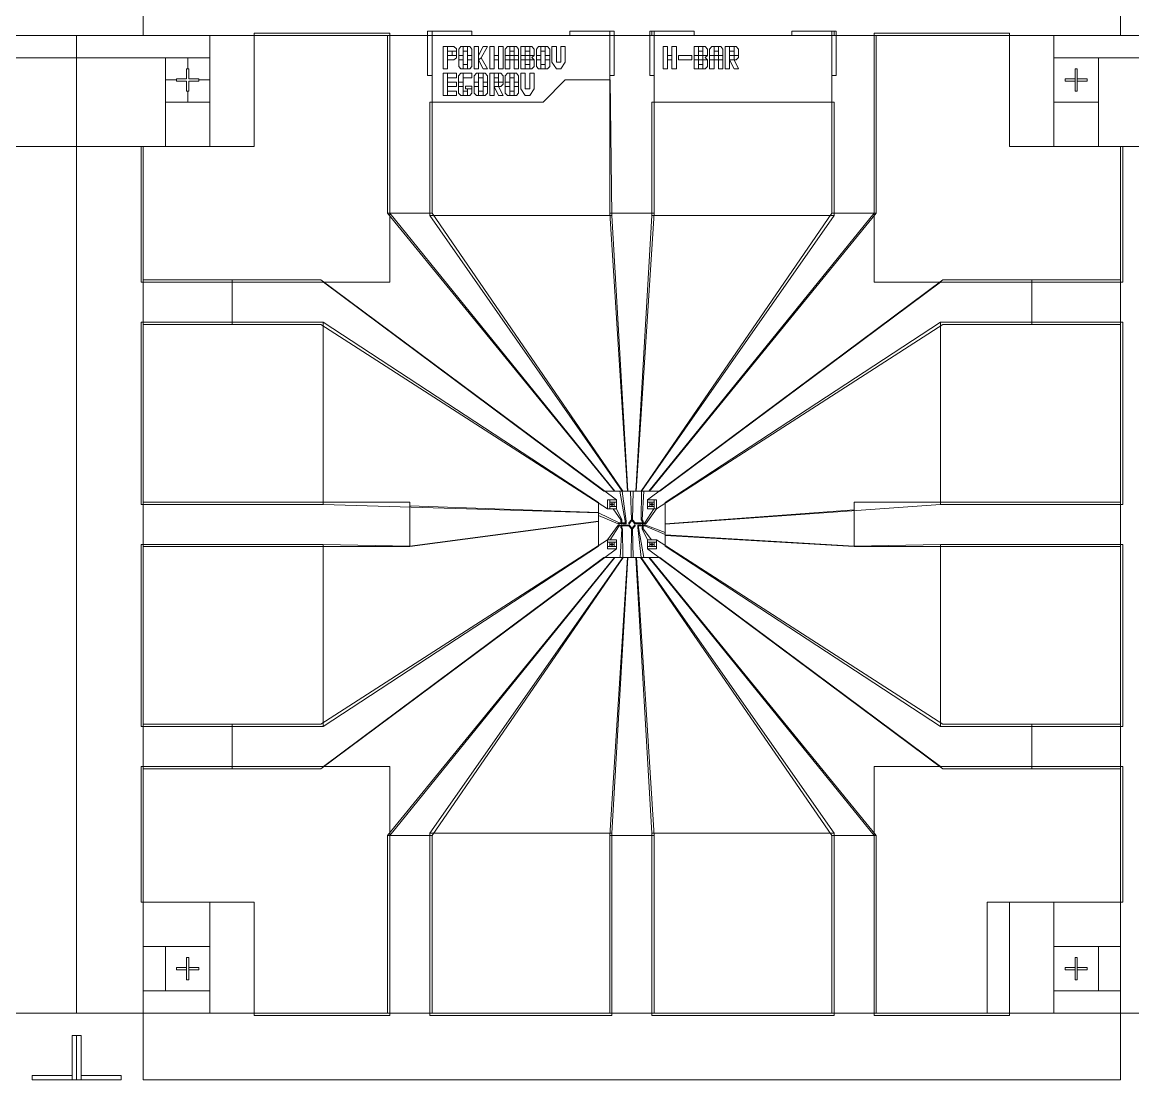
# Model space of a CAD drawing. Header units: millimetres. Extents: x -11355 to -1355, y 1102 to 18602.
# Drawn here: x -6478 to -3978, y 1102 to 3482 of the extents above; entities that cross this region are included whole.
import ezdxf

# ---------------------------------------------------------------- set-up
doc = ezdxf.new("R2010")
doc.units = ezdxf.units.MM
doc.header["$MEASUREMENT"] = 0
doc.layers.add('Etching', color=7, linetype='Continuous')
doc.layers.add('Ohmic', color=7, linetype='Continuous')
doc.layers.add('Mark', color=7, linetype='Continuous', plot=False)

msp = doc.modelspace()

# ---------------------------------------------------------------- linework, layer by layer
at = {"layer": 'Etching', "color": 242, "lineweight": 9}
for points in [[(-6205, 3451.5), (-4005, 3451.5), (-4005, 3601.5), (-6205, 3601.5), (-6205, 3451.5)], [(-6655, 3401.5), (-6355, 3401.5), (-6355, 3451.5), (-6655, 3451.5), (-6655, 3401.5)], [(-6355, 3401.5), (-6055, 3401.5), (-6055, 3451.5), (-6355, 3451.5), (-6355, 3401.5)], [(-6055, 3201.5), (-5955, 3201.5), (-5955, 3451.5), (-6055, 3451.5), (-6055, 3201.5)], [(-5655, 3051.5), (-5555, 3051.5), (-5555, 3451.5), (-5655, 3451.5), (-5655, 3051.5)], [(-5155, 3051.5), (-5055, 3051.5), (-5055, 3451.5), (-5155, 3451.5), (-5155, 3051.5)], [(-4655, 3051.5), (-4555, 3051.5), (-4555, 3451.5), (-4655, 3451.5), (-4655, 3051.5)], [(-4255, 3201.5), (-4155, 3201.5), (-4155, 3451.5), (-4255, 3451.5), (-4255, 3201.5)], [(-4155, 3401.5), (-3855, 3401.5), (-3855, 3451.5), (-4155, 3451.5), (-4155, 3401.5)], [(-6555, 3201.5), (-6355, 3201.5), (-6355, 3401.5), (-6555, 3401.5), (-6555, 3201.5)], [(-6355, 3201.5), (-6155, 3201.5), (-6155, 3401.5), (-6355, 3401.5), (-6355, 3201.5)], [(-4055, 3201.5), (-3855, 3201.5), (-3855, 3401.5), (-4055, 3401.5), (-4055, 3201.5)], [(-6155, 3201.5), (-6055, 3201.5), (-6055, 3301.5), (-6155, 3301.5), (-6155, 3201.5)], [(-4155, 3201.5), (-4055, 3201.5), (-4055, 3301.5), (-4155, 3301.5), (-4155, 3201.5)], [(-6505, 1251.5), (-6355, 1251.5), (-6355, 3201.5), (-6505, 3201.5), (-6505, 1251.5)], [(-6355, 1251.5), (-6205, 1251.5), (-6205, 3201.5), (-6355, 3201.5), (-6355, 1251.5)], [(-4005, 1251.5), (-3855, 1251.5), (-3855, 3201.5), (-4005, 3201.5), (-4005, 1251.5)], [(-5144.303, 2426.332), (-5655, 3051.5), (-5555, 3051.5), (-5125.63, 2426.5), (-5144.303, 2426.332)], [(-5114.921, 2426.501), (-5155, 3051.5), (-5055, 3051.5), (-5095.079, 2426.501), (-5114.921, 2426.501)], [(-5065.697, 2426.332), (-4555, 3051.5), (-4655, 3051.5), (-5084.37, 2426.5), (-5065.697, 2426.332)], [(-6205, 2801.5), (-6005, 2801.5), (-6005, 2901.5), (-6205, 2901.5), (-6205, 2801.5)], [(-5805, 2901.5), (-6005, 2901.5), (-6005, 2801.5), (-5805, 2801.5), (-5160, 2386.5), (-5160, 2406.5), (-5140, 2406.5), (-5805, 2901.5)], [(-4405, 2901.5), (-4205, 2901.5), (-4205, 2801.5), (-4405, 2801.5), (-5050, 2386.5), (-5050, 2406.5), (-5070, 2406.5), (-4405, 2901.5)], [(-4205, 2801.5), (-4005, 2801.5), (-4005, 2901.5), (-4205, 2901.5), (-4205, 2801.5)], [(-5132, 2426.442), (-5126.674, 2426.5), (-5118, 2358.5), (-5120, 2358.5), (-5132, 2426.442)], [(-5106, 2361.5), (-5104.001, 2361.5), (-5102, 2426.501), (-5108, 2426.501), (-5106, 2361.5)], [(-5078, 2426.442), (-5083.326, 2426.5), (-5084, 2361.5), (-5082, 2361.501), (-5078, 2426.442)], [(-6205, 2301.5), (-5605, 2301.5), (-5605, 2401.5), (-6205, 2401.5), (-6205, 2301.5)], [(-5160, 2386.5), (-5155, 2386.5), (-5155, 2406.5), (-5160, 2406.5), (-5160, 2386.5)], [(-5155, 2401.5), (-5140, 2401.5), (-5140, 2406.5), (-5155, 2406.5), (-5155, 2401.5)], [(-5145, 2391.5), (-5140, 2391.5), (-5140, 2401.5), (-5145, 2401.5), (-5145, 2391.5)], [(-5070, 2401.5), (-5055, 2401.5), (-5055, 2406.5), (-5070, 2406.5), (-5070, 2401.5)], [(-5070, 2391.5), (-5065, 2391.5), (-5065, 2401.5), (-5070, 2401.5), (-5070, 2391.5)], [(-5055, 2386.5), (-5050, 2386.5), (-5050, 2406.5), (-5055, 2406.5), (-5055, 2386.5)], [(-4605, 2301.5), (-4005, 2301.5), (-4005, 2401.5), (-4605, 2401.5), (-4605, 2301.5)], [(-5180, 2378.487), (-5180, 2357.929), (-5605, 2301.5), (-5605, 2393.231), (-5180, 2378.487)], [(-5180, 2371.654), (-5136, 2353), (-5134, 2354.999), (-5180.004, 2377.335), (-5180, 2371.654)], [(-5155, 2386.5), (-5140, 2386.5), (-5140, 2391.5), (-5155, 2391.5), (-5155, 2386.5)], [(-5140, 2386.5), (-5147.5, 2386.5), (-5130, 2361.465), (-5128, 2361.465), (-5140, 2386.5)], [(-5055.888, 2386.5), (-5050, 2386.5), (-5074, 2353), (-5076, 2355), (-5055.888, 2386.5)], [(-5070, 2386.5), (-5055, 2386.5), (-5055, 2391.5), (-5070, 2391.5), (-5070, 2386.5)], [(-5030.001, 2353), (-5030, 2326.681), (-4605, 2301.5), (-4605, 2384.19), (-5030.001, 2353)], [(-5153.704, 2316.5), (-5159.792, 2316.5), (-5136, 2350), (-5134, 2348), (-5153.704, 2316.5)], [(-5136, 2353), (-5132, 2353), (-5131.998, 2355), (-5134, 2354.999), (-5136, 2353)], [(-5134, 2348), (-5136, 2350), (-5132, 2350), (-5132.001, 2348), (-5134, 2348)], [(-5130, 2355), (-5128, 2355), (-5128, 2361.465), (-5130, 2361.465), (-5130, 2355)], [(-5128, 2355), (-5130, 2354.999), (-5130, 2353), (-5128, 2353), (-5128, 2355)], [(-5130, 2348), (-5128, 2348), (-5128, 2350), (-5130, 2350), (-5130, 2348)], [(-5126, 2354.999), (-5118, 2354.999), (-5118, 2353), (-5126, 2353), (-5126, 2354.999)], [(-5126, 2350), (-5109.998, 2350), (-5109.998, 2348), (-5126, 2348), (-5126, 2350)], [(-5120, 2355), (-5118, 2354.999), (-5118, 2358.5), (-5120, 2358.5), (-5120, 2355)], [(-5112, 2354.999), (-5109.998, 2354.999), (-5104.001, 2361.5), (-5106, 2361.5), (-5112, 2354.999)], [(-5112, 2353), (-5109.998, 2353), (-5109.998, 2354.999), (-5112, 2354.999), (-5112, 2353)], [(-5105.064, 2360.346), (-5100, 2354.999), (-5098, 2354.999), (-5104.001, 2361.5), (-5105.064, 2360.346)], [(-5100, 2353), (-5084, 2353), (-5084, 2354.999), (-5100, 2354.999), (-5100, 2353)], [(-5100, 2350), (-5098, 2350), (-5098, 2348), (-5100, 2348), (-5100, 2350)], [(-5084, 2348), (-5092, 2348), (-5092, 2350), (-5084, 2350), (-5084, 2348)], [(-5082, 2361.5), (-5084, 2361.5), (-5082, 2358.5), (-5080, 2358.5), (-5082, 2361.5)], [(-5080, 2358.5), (-5082, 2358.5), (-5082, 2354.999), (-5080, 2354.999), (-5080, 2358.5)], [(-5080, 2354.999), (-5082, 2354.999), (-5082, 2353.001), (-5080, 2352.953), (-5080, 2354.999)], [(-5082, 2341.5), (-5080, 2341.5), (-5080, 2350.06), (-5082, 2350.06), (-5082, 2341.5)], [(-5074, 2353), (-5078, 2353), (-5078, 2355), (-5076, 2355), (-5074, 2353)], [(-5076, 2348), (-5078, 2348), (-5078, 2350), (-5074, 2350), (-5076, 2348)], [(-5030.011, 2328.28), (-5076, 2348), (-5074, 2350), (-5030.011, 2333.331), (-5030.011, 2328.28)], [(-5131.605, 2276.561), (-5125.63, 2276.5), (-5126, 2341.501), (-5128, 2341.5), (-5131.605, 2276.561)], [(-5130, 2344.5), (-5128, 2344.5), (-5128, 2348), (-5130, 2348), (-5130, 2344.5)], [(-5128, 2341.5), (-5126, 2341.5), (-5128, 2344.5), (-5130, 2344.5), (-5128, 2341.5)], [(-5112, 2348), (-5105.997, 2341.5), (-5104.933, 2342.655), (-5109.998, 2348), (-5112, 2348)], [(-5106, 2341.5), (-5104.001, 2341.5), (-5102.216, 2276.501), (-5107.009, 2276.501), (-5106, 2341.5)], [(-5105.997, 2341.5), (-5103.999, 2341.5), (-5098, 2348), (-5100, 2348), (-5105.997, 2341.5)], [(-5092, 2344.5), (-5090, 2344.5), (-5090, 2348), (-5092, 2348), (-5092, 2344.5)], [(-5078.249, 2276.561), (-5084.37, 2276.5), (-5092, 2344.5), (-5090, 2344.5), (-5078.249, 2276.561)], [(-5070, 2316.5), (-5060.988, 2316.5), (-5080, 2341.5), (-5082, 2341.5), (-5070, 2316.5)], [(-5805, 1801.5), (-6005, 1801.5), (-6005, 1901.5), (-5805, 1901.5), (-5160, 2316.5), (-5160, 2296.5), (-5140, 2296.5), (-5805, 1801.5)], [(-5160, 2311.5), (-5140, 2311.5), (-5140, 2316.5), (-5160, 2316.5), (-5160, 2311.5)], [(-5160, 2301.5), (-5155, 2301.5), (-5155, 2311.5), (-5160, 2311.5), (-5160, 2301.5)], [(-5160, 2296.5), (-5140, 2296.5), (-5140, 2301.5), (-5160, 2301.5), (-5160, 2296.5)], [(-5145, 2301.5), (-5140, 2301.5), (-5140, 2311.5), (-5145, 2311.5), (-5145, 2301.5)], [(-5070, 2311.5), (-5050, 2311.5), (-5050, 2316.5), (-5070, 2316.5), (-5070, 2311.5)], [(-4405, 1801.5), (-4205, 1801.5), (-4205, 1901.5), (-4405, 1901.5), (-5050, 2316.5), (-5050, 2296.5), (-5070, 2296.5), (-4405, 1801.5)], [(-5070, 2301.5), (-5065, 2301.5), (-5065, 2311.5), (-5070, 2311.5), (-5070, 2301.5)], [(-5070, 2296.5), (-5050, 2296.5), (-5050, 2301.5), (-5070, 2301.5), (-5070, 2296.5)], [(-5055, 2301.5), (-5050, 2301.5), (-5050, 2311.5), (-5055, 2311.5), (-5055, 2301.5)], [(-5144.303, 2276.668), (-5655, 1651.5), (-5555, 1651.5), (-5124.63, 2276.5), (-5144.303, 2276.668)], [(-5115, 2276.5), (-5155, 1651.5), (-5055, 1651.5), (-5095, 2276.501), (-5115, 2276.5)], [(-5065.697, 2276.668), (-4555, 1651.5), (-4655, 1651.5), (-5085.37, 2276.5), (-5065.697, 2276.668)], [(-6205, 1801.5), (-6005, 1801.5), (-6005, 1901.5), (-6205, 1901.5), (-6205, 1801.5)], [(-4205, 1801.5), (-4005, 1801.5), (-4005, 1901.5), (-4205, 1901.5), (-4205, 1801.5)], [(-5655, 1251.5), (-5555, 1251.5), (-5555, 1651.5), (-5655, 1651.5), (-5655, 1251.5)], [(-5155, 1251.5), (-5055, 1251.5), (-5055, 1651.5), (-5155, 1651.5), (-5155, 1251.5)], [(-4655, 1251.5), (-4555, 1251.5), (-4555, 1651.5), (-4655, 1651.5), (-4655, 1251.5)], [(-6205, 1401.5), (-6055, 1401.5), (-6055, 1501.5), (-6205, 1501.5), (-6205, 1401.5)], [(-6055, 1251.5), (-5955, 1251.5), (-5955, 1501.5), (-6055, 1501.5), (-6055, 1251.5)], [(-4305, 1251.5), (-4155, 1251.5), (-4155, 1501.5), (-4305, 1501.5), (-4305, 1251.5)], [(-4155, 1401.5), (-4005, 1401.5), (-4005, 1501.5), (-4155, 1501.5), (-4155, 1401.5)], [(-6205, 1301.5), (-6155, 1301.5), (-6155, 1401.5), (-6205, 1401.5), (-6205, 1301.5)], [(-4055, 1301.5), (-4005, 1301.5), (-4005, 1401.5), (-4055, 1401.5), (-4055, 1301.5)], [(-6205, 1251.5), (-6055, 1251.5), (-6055, 1301.5), (-6205, 1301.5), (-6205, 1251.5)], [(-4155, 1251.5), (-4005, 1251.5), (-4005, 1301.5), (-4155, 1301.5), (-4155, 1251.5)], [(-6205, 1101.5), (-4005, 1101.5), (-4005, 1251.5), (-6205, 1251.5), (-6205, 1101.5)]]:
    msp.add_lwpolyline(points, dxfattribs=at)
at = {"layer": 'Mark', "color": 250, "lineweight": 9}
for points in [[(-6155, 3401.5), (-6105, 3401.5), (-6105, 3376.5), (-6107.5, 3376.5), (-6107.5, 3354), (-6130, 3354), (-6130, 3351.5), (-6155, 3351.5), (-6155, 3401.5)], [(-6055, 3401.5), (-6105, 3401.5), (-6105, 3376.5), (-6102.5, 3376.5), (-6102.5, 3354), (-6080, 3354), (-6080, 3351.5), (-6055, 3351.5), (-6055, 3401.5)], [(-6155, 3301.5), (-6105, 3301.5), (-6105, 3326.5), (-6107.5, 3326.5), (-6107.5, 3349), (-6130, 3349), (-6130, 3351.5), (-6155, 3351.5), (-6155, 3301.5)], [(-6055, 3301.5), (-6105, 3301.5), (-6105, 3326.5), (-6102.5, 3326.5), (-6102.5, 3349), (-6080, 3349), (-6080, 3351.5), (-6055, 3351.5), (-6055, 3301.5)]]:
    msp.add_lwpolyline(points, dxfattribs=at)
at = {"layer": 'Ohmic', "color": 114, "lineweight": 9}
for points in [[(-6210, 2896.5), (-5650, 2896.5), (-5650, 3456.5), (-5955, 3456.5), (-5955, 3201.5), (-6210, 3201.5), (-6210, 2896.5)], [(-5565, 3361.5), (-5555, 3361.5), (-5555, 3461.5), (-5565, 3461.5), (-5565, 3361.5)], [(-5465, 3451.5), (-5465, 3461.5), (-5555, 3461.5), (-5555, 3451.5), (-5465, 3451.5)], [(-5245, 3451.5), (-5245, 3461.5), (-5155, 3461.5), (-5155, 3451.5), (-5245, 3451.5)], [(-5155, 3361.5), (-5145, 3361.5), (-5145, 3461.5), (-5155, 3461.5), (-5155, 3361.5)], [(-5065, 3361.5), (-5055, 3361.5), (-5055, 3461.5), (-5065, 3461.5), (-5065, 3361.5)], [(-4965, 3451.5), (-4965, 3461.5), (-5060, 3461.5), (-5060, 3451.5), (-4965, 3451.5)], [(-4745, 3451.5), (-4745, 3461.5), (-4650, 3461.5), (-4650, 3451.5), (-4745, 3451.5)], [(-4655, 3361.5), (-4645, 3361.5), (-4645, 3461.5), (-4655, 3461.5), (-4655, 3361.5)], [(-4000, 2896.5), (-4560, 2896.5), (-4560, 3456.5), (-4255, 3456.5), (-4255, 3201.5), (-4000, 3201.5), (-4000, 2896.5)], [(-5530, 3376.484), (-5520, 3376.484), (-5520, 3426.484), (-5530, 3426.484), (-5530, 3376.484)], [(-5520, 3426.484), (-5520, 3416.484), (-5500, 3416.484), (-5500, 3421.468), (-5505.597, 3426.484), (-5520, 3426.484)], [(-5495, 3406.5), (-5485, 3406.5), (-5485, 3426.5), (-5489.984, 3426.5), (-5495, 3420.903), (-5495, 3406.5)], [(-5485, 3416.5), (-5475, 3416.5), (-5475, 3426.5), (-5485, 3426.5), (-5485, 3416.5)], [(-5465, 3406.5), (-5475, 3406.5), (-5475, 3426.5), (-5470.016, 3426.5), (-5465, 3420.903), (-5465, 3406.5)], [(-5460, 3376.484), (-5450, 3376.484), (-5450, 3426.484), (-5460, 3426.484), (-5460, 3376.484)], [(-5450, 3406.484), (-5440, 3426.484), (-5430, 3426.484), (-5444.433, 3401.484), (-5450, 3396.484), (-5450, 3406.484)], [(-5425, 3376.484), (-5415, 3376.484), (-5415, 3426.484), (-5425, 3426.484), (-5425, 3376.484)], [(-5405, 3376.484), (-5395, 3376.484), (-5395, 3426.484), (-5405, 3426.484), (-5405, 3376.484)], [(-5390, 3406.484), (-5380, 3406.484), (-5380, 3426.484), (-5384.984, 3426.484), (-5390, 3420.887), (-5390, 3406.484)], [(-5380, 3416.484), (-5370, 3416.484), (-5370, 3426.484), (-5380, 3426.484), (-5380, 3416.484)], [(-5360, 3406.484), (-5370, 3406.484), (-5370, 3426.484), (-5365.016, 3426.484), (-5360, 3420.887), (-5360, 3406.484)], [(-5355, 3406.484), (-5345, 3406.484), (-5345, 3426.484), (-5355, 3426.484), (-5355, 3406.484)], [(-5345, 3416.484), (-5335, 3416.484), (-5335, 3426.484), (-5345, 3426.484), (-5345, 3416.484)], [(-5325, 3406.484), (-5335, 3406.484), (-5335, 3426.484), (-5330.016, 3426.484), (-5325, 3420.887), (-5325, 3406.484)], [(-5320, 3406.484), (-5310, 3406.484), (-5310, 3426.484), (-5314.984, 3426.484), (-5320, 3420.887), (-5320, 3406.484)], [(-5310, 3416.484), (-5300, 3416.484), (-5300, 3426.484), (-5310, 3426.484), (-5310, 3416.484)], [(-5290, 3406.484), (-5300, 3406.484), (-5300, 3426.484), (-5295.016, 3426.484), (-5290, 3420.887), (-5290, 3406.484)], [(-5265, 3376.484), (-5275, 3376.484), (-5285, 3391.389), (-5285, 3426.484), (-5275, 3426.484), (-5275, 3391.389), (-5265, 3391.389), (-5265, 3426.484), (-5255, 3426.484), (-5255, 3391.389), (-5265, 3376.484)], [(-5035, 3376.484), (-5025, 3376.484), (-5025, 3426.484), (-5035, 3426.484), (-5035, 3376.484)], [(-5015, 3376.484), (-5005, 3376.484), (-5005, 3426.484), (-5015, 3426.484), (-5015, 3376.484)], [(-4965.032, 3406.484), (-4955.032, 3406.484), (-4955.032, 3426.484), (-4965.032, 3426.484), (-4965.032, 3406.484)], [(-4955.032, 3416.484), (-4945.032, 3416.484), (-4945.032, 3426.484), (-4955.032, 3426.484), (-4955.032, 3416.484)], [(-4935.032, 3406.484), (-4945.032, 3406.484), (-4945.032, 3426.484), (-4940.048, 3426.484), (-4935.032, 3420.887), (-4935.032, 3406.484)], [(-4930.038, 3406.484), (-4920.038, 3406.484), (-4920.038, 3426.484), (-4925.022, 3426.484), (-4930.038, 3420.887), (-4930.038, 3406.484)], [(-4920.038, 3416.484), (-4910.038, 3416.484), (-4910.038, 3426.484), (-4920.038, 3426.484), (-4920.038, 3416.484)], [(-4900.038, 3406.484), (-4910.038, 3406.484), (-4910.038, 3426.484), (-4905.054, 3426.484), (-4900.038, 3420.887), (-4900.038, 3406.484)], [(-4895.038, 3376.484), (-4885.038, 3376.484), (-4885.038, 3426.484), (-4895.038, 3426.484), (-4895.038, 3376.484)], [(-4885.038, 3426.484), (-4875.038, 3426.484), (-4875.038, 3416.484), (-4885.038, 3416.484), (-4885.038, 3426.484)], [(-4865.038, 3406.484), (-4875.038, 3406.484), (-4875.038, 3426.484), (-4870.054, 3426.484), (-4865.038, 3420.887), (-4865.038, 3406.484)], [(-5520, 3396.484), (-5520, 3406.484), (-5500, 3406.484), (-5500, 3401.5), (-5505.597, 3396.484), (-5520, 3396.484)], [(-5510, 3406.484), (-5510, 3416.484), (-5500, 3416.484), (-5500, 3406.484), (-5510, 3406.484)], [(-5495, 3396.5), (-5485, 3396.5), (-5485, 3406.5), (-5495, 3406.5), (-5495, 3396.5)], [(-5475, 3396.5), (-5465, 3396.5), (-5465, 3406.5), (-5475, 3406.5), (-5475, 3396.5)], [(-5450, 3396.484), (-5440, 3376.484), (-5430, 3376.484), (-5444.433, 3401.484), (-5450, 3396.484)], [(-5415, 3396.484), (-5405, 3396.484), (-5405, 3406.484), (-5415, 3406.484), (-5415, 3396.484)], [(-5390, 3396.484), (-5380, 3396.484), (-5380, 3406.484), (-5390, 3406.484), (-5390, 3396.484)], [(-5380, 3396.484), (-5370, 3396.484), (-5370, 3406.484), (-5380, 3406.484), (-5380, 3396.484)], [(-5370, 3396.484), (-5360, 3396.484), (-5360, 3406.484), (-5370, 3406.484), (-5370, 3396.484)], [(-5355, 3396.484), (-5345, 3396.484), (-5345, 3406.484), (-5355, 3406.484), (-5355, 3396.484)], [(-5345, 3396.484), (-5335, 3396.484), (-5335, 3406.484), (-5345, 3406.484), (-5345, 3396.484)], [(-5335, 3406.484), (-5325, 3406.484), (-5330, 3402.19), (-5325, 3396.484), (-5335, 3396.484), (-5335, 3406.484)], [(-5320, 3396.484), (-5310, 3396.484), (-5310, 3406.484), (-5320, 3406.484), (-5320, 3396.484)], [(-5300, 3396.484), (-5290, 3396.484), (-5290, 3406.484), (-5300, 3406.484), (-5300, 3396.484)], [(-5025, 3396.484), (-5015, 3396.484), (-5015, 3406.484), (-5025, 3406.484), (-5025, 3396.484)], [(-5000.038, 3406.483), (-4970.049, 3406.483), (-4970.049, 3396.484), (-5000.038, 3396.483), (-5000.038, 3406.483)], [(-4965.032, 3396.484), (-4955.032, 3396.484), (-4955.032, 3406.484), (-4965.032, 3406.484), (-4965.032, 3396.484)], [(-4955.032, 3396.484), (-4945.032, 3396.484), (-4945.032, 3406.484), (-4955.032, 3406.484), (-4955.032, 3396.484)], [(-4945.032, 3406.484), (-4935.032, 3406.484), (-4940.032, 3402.19), (-4935.032, 3396.484), (-4945.032, 3396.484), (-4945.032, 3406.484)], [(-4930.038, 3396.484), (-4920.038, 3396.484), (-4920.038, 3406.484), (-4930.038, 3406.484), (-4930.038, 3396.484)], [(-4920.038, 3396.484), (-4910.038, 3396.484), (-4910.038, 3406.484), (-4920.038, 3406.484), (-4920.038, 3396.484)], [(-4910.038, 3396.484), (-4900.038, 3396.484), (-4900.038, 3406.484), (-4910.038, 3406.484), (-4910.038, 3396.484)], [(-4885.038, 3406.484), (-4875.038, 3406.484), (-4875.038, 3396.484), (-4885.038, 3396.484), (-4885.038, 3406.484)], [(-4865.063, 3406.52), (-4875.038, 3406.484), (-4875.038, 3396.484), (-4870.054, 3396.484), (-4865.038, 3402.081), (-4865.063, 3406.52)], [(-5495, 3396.5), (-5485, 3396.5), (-5485, 3376.5), (-5489.984, 3376.5), (-5495, 3382.097), (-5495, 3396.5)], [(-5485, 3376.5), (-5475, 3376.5), (-5475, 3386.5), (-5485, 3386.5), (-5485, 3376.5)], [(-5465, 3396.5), (-5475, 3396.5), (-5475, 3376.5), (-5470.016, 3376.5), (-5465, 3382.097), (-5465, 3396.5)], [(-5390, 3396.484), (-5380, 3396.484), (-5380, 3376.484), (-5390, 3376.484), (-5390, 3396.484)], [(-5360, 3396.484), (-5370, 3396.484), (-5370, 3376.484), (-5360, 3376.484), (-5360, 3396.484)], [(-5355, 3396.484), (-5345, 3396.484), (-5345, 3376.484), (-5355, 3376.484), (-5355, 3396.484)], [(-5345, 3376.484), (-5335, 3376.484), (-5335, 3386.484), (-5345, 3386.484), (-5345, 3376.484)], [(-5325, 3396.484), (-5335, 3396.484), (-5335, 3376.484), (-5330.016, 3376.484), (-5325, 3382.081), (-5325, 3396.484)], [(-5320, 3396.484), (-5310, 3396.484), (-5310, 3376.484), (-5314.984, 3376.484), (-5320, 3382.081), (-5320, 3396.484)], [(-5310, 3376.484), (-5300, 3376.484), (-5300, 3386.484), (-5310, 3386.484), (-5310, 3376.484)], [(-5290, 3396.484), (-5300, 3396.484), (-5300, 3376.484), (-5295.016, 3376.484), (-5290, 3382.081), (-5290, 3396.484)], [(-4965.032, 3396.484), (-4955.032, 3396.484), (-4955.032, 3376.484), (-4965.032, 3376.484), (-4965.032, 3396.484)], [(-4955.032, 3376.484), (-4945.032, 3376.484), (-4945.032, 3386.484), (-4955.032, 3386.484), (-4955.032, 3376.484)], [(-4935.032, 3396.484), (-4945.032, 3396.484), (-4945.032, 3376.484), (-4940.048, 3376.484), (-4935.032, 3382.081), (-4935.032, 3396.484)], [(-4930.038, 3396.484), (-4920.038, 3396.484), (-4920.038, 3376.484), (-4930.038, 3376.484), (-4930.038, 3396.484)], [(-4900.038, 3396.484), (-4910.038, 3396.484), (-4910.038, 3376.484), (-4900.038, 3376.484), (-4900.038, 3396.484)], [(-4885.038, 3396.484), (-4875.038, 3376.484), (-4865.05, 3376.54), (-4875.038, 3396.484), (-4885.038, 3396.484)], [(-4107.5, 3326.5), (-4102.5, 3326.5), (-4102.5, 3376.5), (-4107.5, 3376.5), (-4107.5, 3326.5)], [(-5560, 3046.5), (-5150, 3046.5), (-5154, 3351.5), (-5255, 3351.5), (-5305, 3301.5), (-5560, 3301.5), (-5560, 3046.5)], [(-5530, 3316.484), (-5520, 3316.484), (-5520, 3366.484), (-5530, 3366.484), (-5530, 3316.484)], [(-5520, 3356.484), (-5500, 3356.484), (-5500, 3366.484), (-5520, 3366.484), (-5520, 3356.484)], [(-5495.038, 3346.484), (-5485.038, 3346.484), (-5485.038, 3366.484), (-5490.022, 3366.484), (-5495.038, 3360.887), (-5495.038, 3346.484)], [(-5485.038, 3356.484), (-5465.038, 3356.484), (-5465.038, 3366.484), (-5485.038, 3366.484), (-5485.038, 3356.484)], [(-5460.032, 3346.484), (-5450.032, 3346.484), (-5450.032, 3366.484), (-5455.016, 3366.484), (-5460.032, 3360.887), (-5460.032, 3346.484)], [(-5450.032, 3356.484), (-5440.032, 3356.484), (-5440.032, 3366.484), (-5450.032, 3366.484), (-5450.032, 3356.484)], [(-5430.032, 3346.484), (-5440.032, 3346.484), (-5440.032, 3366.484), (-5435.048, 3366.484), (-5430.032, 3360.887), (-5430.032, 3346.484)], [(-5425.038, 3316.484), (-5415.038, 3316.484), (-5415.038, 3366.484), (-5425.038, 3366.484), (-5425.038, 3316.484)], [(-5415.038, 3366.484), (-5405.038, 3366.484), (-5405.038, 3356.484), (-5415.038, 3356.484), (-5415.038, 3366.484)], [(-5395.038, 3346.484), (-5405.038, 3346.484), (-5405.038, 3366.484), (-5400.054, 3366.484), (-5395.038, 3360.887), (-5395.038, 3346.484)], [(-5390.038, 3346.484), (-5380.038, 3346.484), (-5380.038, 3366.484), (-5385.022, 3366.484), (-5390.038, 3360.887), (-5390.038, 3346.484)], [(-5380.038, 3356.484), (-5370.038, 3356.484), (-5370.038, 3366.484), (-5380.038, 3366.484), (-5380.038, 3356.484)], [(-5360.038, 3346.484), (-5370.038, 3346.484), (-5370.038, 3366.484), (-5365.054, 3366.484), (-5360.038, 3360.887), (-5360.038, 3346.484)], [(-5335.038, 3316.484), (-5345.038, 3316.484), (-5355.038, 3331.389), (-5355.038, 3366.484), (-5345.038, 3366.484), (-5345.038, 3331.389), (-5335.038, 3331.389), (-5335.038, 3366.484), (-5325.038, 3366.484), (-5325.038, 3331.389), (-5335.038, 3316.484)], [(-4130, 3354), (-4130, 3349), (-4107.5, 3349), (-4107.5, 3354), (-4130, 3354)], [(-4080, 3354), (-4080, 3349), (-4102.5, 3349), (-4102.5, 3354), (-4080, 3354)], [(-5520, 3336.484), (-5500, 3336.484), (-5500, 3346.484), (-5520, 3346.484), (-5520, 3336.484)], [(-5520, 3316.484), (-5500, 3316.484), (-5500, 3326.484), (-5520, 3326.484), (-5520, 3316.484)], [(-5495.038, 3336.484), (-5485.038, 3336.484), (-5485.038, 3346.484), (-5495.038, 3346.484), (-5495.038, 3336.484)], [(-5495.038, 3336.484), (-5485.038, 3336.484), (-5485.038, 3316.484), (-5490.022, 3316.484), (-5495.038, 3322.081), (-5495.038, 3336.484)], [(-5485.038, 3326.484), (-5475.038, 3326.484), (-5475.038, 3316.484), (-5485.038, 3316.484), (-5485.038, 3326.484)], [(-5465.05, 3337.766), (-5465.056, 3331.613), (-5479.677, 3331.673), (-5479.677, 3337.766), (-5475.038, 3337.766), (-5465.05, 3337.766)], [(-5465.056, 3331.613), (-5475.038, 3331.674), (-5475.038, 3316.484), (-5470.054, 3316.484), (-5465.038, 3322.081), (-5465.056, 3331.613)], [(-5460.032, 3336.484), (-5450.032, 3336.484), (-5450.032, 3346.484), (-5460.032, 3346.484), (-5460.032, 3336.484)], [(-5460.032, 3336.484), (-5450.032, 3336.484), (-5450.032, 3316.484), (-5455.016, 3316.484), (-5460.032, 3322.081), (-5460.032, 3336.484)], [(-5450.032, 3316.484), (-5440.032, 3316.484), (-5440.032, 3326.484), (-5450.032, 3326.484), (-5450.032, 3316.484)], [(-5440.032, 3336.484), (-5430.032, 3336.484), (-5430.032, 3346.484), (-5440.032, 3346.484), (-5440.032, 3336.484)], [(-5430.032, 3336.484), (-5440.032, 3336.484), (-5440.032, 3316.484), (-5435.048, 3316.484), (-5430.032, 3322.081), (-5430.032, 3336.484)], [(-5415.038, 3346.484), (-5405.038, 3346.484), (-5405.038, 3336.484), (-5415.038, 3336.484), (-5415.038, 3346.484)], [(-5415.038, 3336.484), (-5405.038, 3316.484), (-5395.05, 3316.54), (-5405.038, 3336.484), (-5415.038, 3336.484)], [(-5395.063, 3346.52), (-5405.038, 3346.484), (-5405.038, 3336.484), (-5400.054, 3336.484), (-5395.038, 3342.081), (-5395.063, 3346.52)], [(-5390.038, 3336.484), (-5380.038, 3336.484), (-5380.038, 3346.484), (-5390.038, 3346.484), (-5390.038, 3336.484)], [(-5390.038, 3336.484), (-5380.038, 3336.484), (-5380.038, 3316.484), (-5385.022, 3316.484), (-5390.038, 3322.081), (-5390.038, 3336.484)], [(-5380.038, 3316.484), (-5370.038, 3316.484), (-5370.038, 3326.484), (-5380.038, 3326.484), (-5380.038, 3316.484)], [(-5370.038, 3336.484), (-5360.038, 3336.484), (-5360.038, 3346.484), (-5370.038, 3346.484), (-5370.038, 3336.484)], [(-5360.038, 3336.484), (-5370.038, 3336.484), (-5370.038, 3316.484), (-5365.054, 3316.484), (-5360.038, 3322.081), (-5360.038, 3336.484)], [(-5060, 3046.5), (-4650, 3046.5), (-4650, 3301.5), (-5060, 3301.5), (-5060, 3046.5)], [(-5799.282, 2896.5), (-5650, 2896.5), (-5650, 3051.496), (-5143.303, 2426.332), (-5167.855, 2426.332), (-5799.282, 2896.5)], [(-4410.718, 2896.5), (-4560, 2896.5), (-4560, 3051.496), (-5066.697, 2426.332), (-5042.145, 2426.332), (-4410.718, 2896.5)], [(-5126.676, 2426.5), (-5560, 3046.5), (-5150, 3046.5), (-5113.921, 2426.501), (-5126.676, 2426.5)], [(-5083.324, 2426.5), (-4650, 3046.5), (-5060, 3046.5), (-5096.079, 2426.501), (-5083.324, 2426.5)], [(-6210, 2396.5), (-5800, 2396.5), (-5800, 2806.5), (-6210, 2806.5), (-6210, 2396.5)], [(-5800, 2396.5), (-5800, 2806.5), (-5180, 2400.368), (-5180, 2377.487), (-5800, 2396.5)], [(-4410, 2396.5), (-4410, 2806.5), (-5030, 2400.368), (-5030, 2352.179), (-4410, 2396.5)], [(-4410, 2396.5), (-4000, 2396.5), (-4000, 2806.5), (-4410, 2806.5), (-4410, 2396.5)], [(-5153, 2396), (-5153, 2397), (-5150.5, 2397), (-5150.5, 2396), (-5153, 2396)], [(-5150.5, 2393.5), (-5149.5, 2393.5), (-5149.5, 2399.5), (-5150.5, 2399.5), (-5150.5, 2393.5)], [(-5149.5, 2396), (-5149.5, 2397), (-5147, 2397), (-5147, 2396), (-5149.5, 2396)], [(-5060.5, 2396), (-5060.5, 2397), (-5063, 2397), (-5063, 2396), (-5060.5, 2396)], [(-5060.5, 2393.5), (-5059.5, 2393.5), (-5059.5, 2399.5), (-5060.5, 2399.5), (-5060.5, 2393.5)], [(-5057, 2396), (-5057, 2397), (-5059.5, 2397), (-5059.5, 2396), (-5057, 2396)], [(-5800, 1896.5), (-5800, 2068.954), (-5800, 2306.5), (-5605, 2302.5), (-5180, 2358.929), (-5180, 2302.668), (-5800, 1896.5)], [(-4410, 1896.5), (-4410, 2068.954), (-4410, 2306.5), (-4605, 2302.5), (-5030, 2327.861), (-5030, 2302.668), (-4410, 1896.5)], [(-6210, 1896.5), (-5800, 1896.5), (-5800, 2306.5), (-6210, 2306.5), (-6210, 1896.5)], [(-5153, 2306), (-5153, 2307), (-5150.5, 2307), (-5150.5, 2306), (-5153, 2306)], [(-5150.5, 2303.5), (-5149.5, 2303.5), (-5149.5, 2309.5), (-5150.5, 2309.5), (-5150.5, 2303.5)], [(-5149.5, 2306), (-5149.5, 2307), (-5147, 2307), (-5147, 2306), (-5149.5, 2306)], [(-5060.5, 2306), (-5060.5, 2307), (-5063, 2307), (-5063, 2306), (-5060.5, 2306)], [(-5060.5, 2303.5), (-5059.5, 2303.5), (-5059.5, 2309.5), (-5060.5, 2309.5), (-5060.5, 2303.5)], [(-5057, 2306), (-5057, 2307), (-5059.5, 2307), (-5059.5, 2306), (-5057, 2306)], [(-4410, 1896.5), (-4000, 1896.5), (-4000, 2306.5), (-4410, 2306.5), (-4410, 1896.5)], [(-5799.282, 1806.5), (-5650, 1806.5), (-5650, 1651.504), (-5143.303, 2276.668), (-5167.855, 2276.668), (-5799.282, 1806.5)], [(-5150, 1656.5), (-5560, 1656.5), (-5125.63, 2276.5), (-5114, 2276.5), (-5150, 1656.5)], [(-5060, 1656.5), (-4650, 1656.5), (-5084.37, 2276.5), (-5096, 2276.5), (-5060, 1656.5)], [(-4410.718, 1806.5), (-4560, 1806.5), (-4560, 1651.504), (-5066.697, 2276.668), (-5042.145, 2276.668), (-4410.718, 1806.5)], [(-6210, 1806.5), (-5650, 1806.5), (-5650, 1246.5), (-5955, 1246.5), (-5955, 1501.5), (-6210, 1501.5), (-6210, 1806.5)], [(-4000, 1806.5), (-4560, 1806.5), (-4560, 1246.5), (-4255, 1246.5), (-4255, 1501.5), (-4000, 1501.5), (-4000, 1806.5)], [(-5560, 1246.5), (-5150, 1246.5), (-5150, 1656.5), (-5560, 1656.5), (-5560, 1246.5)], [(-5060, 1246.5), (-4650, 1246.5), (-4650, 1656.5), (-5060, 1656.5), (-5060, 1246.5)], [(-6107.5, 1326.5), (-6102.5, 1326.5), (-6102.5, 1376.5), (-6107.5, 1376.5), (-6107.5, 1326.5)], [(-4107.5, 1326.5), (-4102.5, 1326.5), (-4102.5, 1376.5), (-4107.5, 1376.5), (-4107.5, 1326.5)], [(-6130, 1354), (-6130, 1349), (-6107.5, 1349), (-6107.5, 1354), (-6130, 1354)], [(-6080, 1354), (-6080, 1349), (-6102.5, 1349), (-6102.5, 1354), (-6080, 1354)], [(-4130, 1354), (-4130, 1349), (-4107.5, 1349), (-4107.5, 1354), (-4130, 1354)], [(-4080, 1354), (-4080, 1349), (-4102.5, 1349), (-4102.5, 1354), (-4080, 1354)], [(-6365, 1101.5), (-6355, 1101.5), (-6355, 1201.5), (-6365, 1201.5), (-6365, 1101.5)], [(-6355, 1101.5), (-6345, 1101.5), (-6345, 1201.5), (-6355, 1201.5), (-6355, 1101.5)], [(-6455, 1111.5), (-6455, 1101.5), (-6365, 1101.5), (-6365, 1111.5), (-6455, 1111.5)], [(-6255, 1111.5), (-6255, 1101.5), (-6345, 1101.5), (-6345, 1111.5), (-6255, 1111.5)]]:
    msp.add_lwpolyline(points, dxfattribs=at)

doc.saveas('drawing.dxf')
